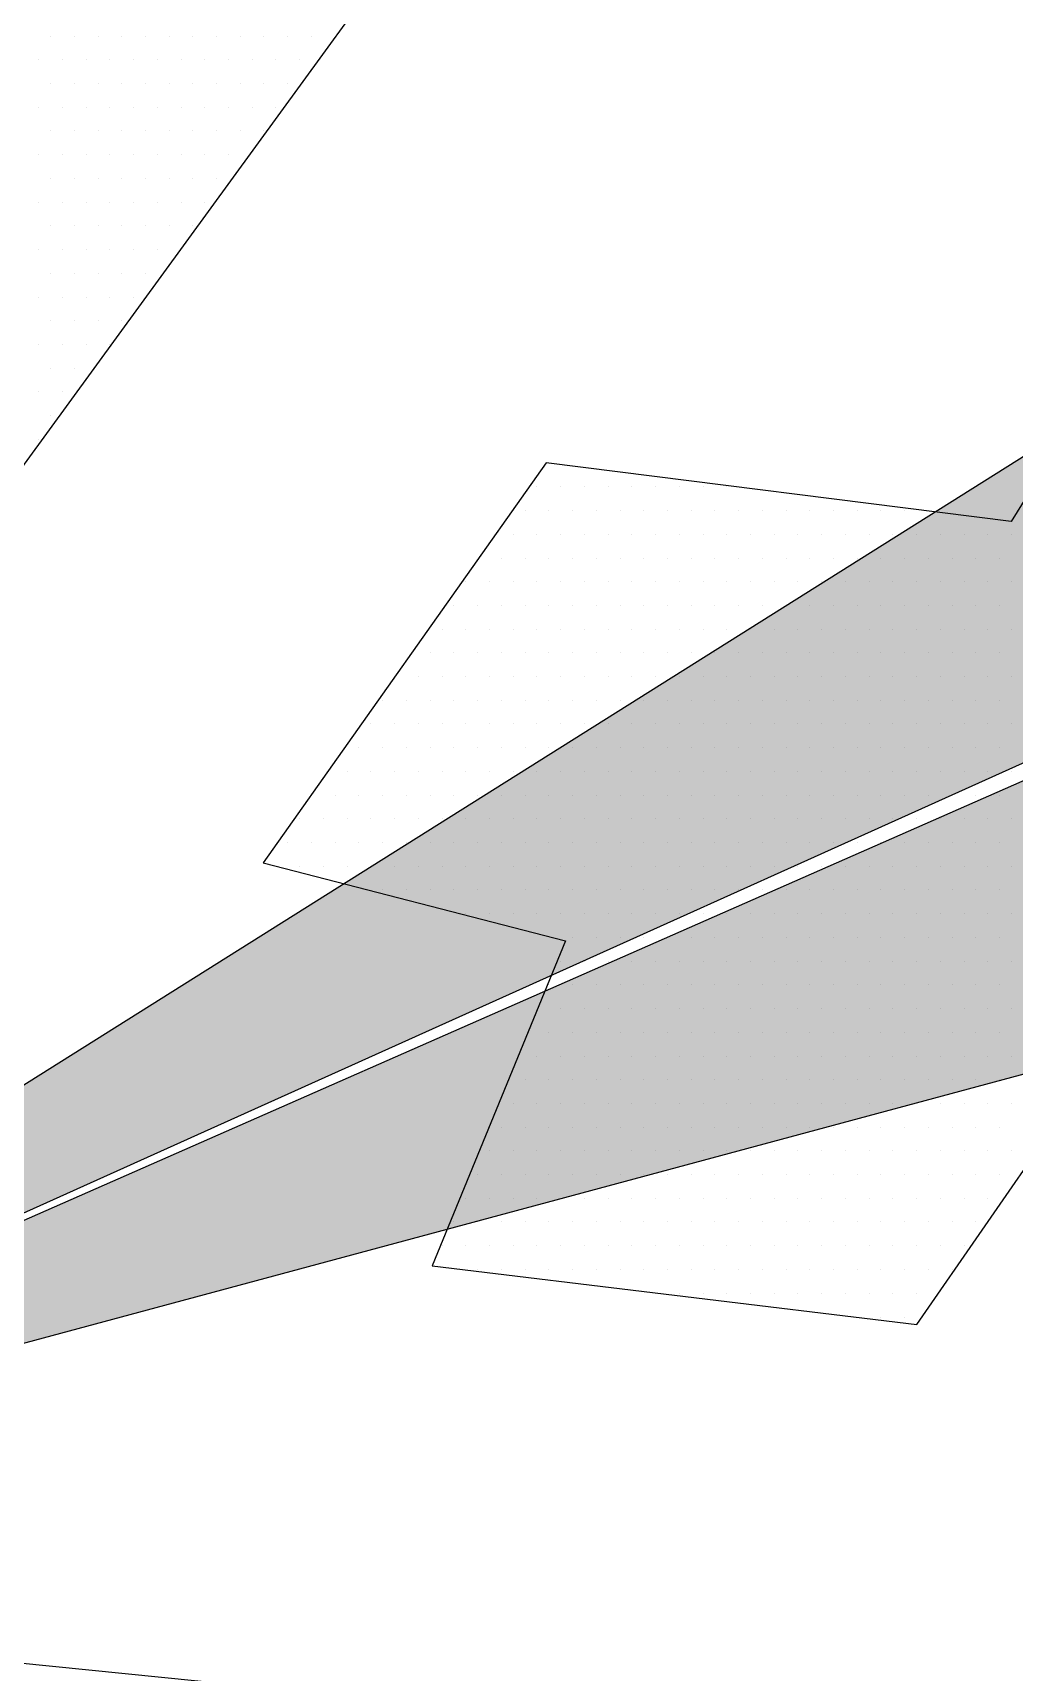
# Model space of a CAD drawing. Header units: metres. Extents: x 9606 to 9900, y 4805 to 4952.
# Drawn here: x 9863.012 to 9863.771, y 4851.531 to 4852.799 of the extents above; entities that cross this region are included whole.
import ezdxf

# ---------------------------------------------------------------- set-up
doc = ezdxf.new("R2010")
doc.units = ezdxf.units.M
doc.header["$LTSCALE"] = 2
doc.linetypes.add('CACHEX2', pattern=[0.75, 0.5, -0.25])
for name, color, linetype in [('CARTOUCHE', 7, 'Continuous'), ('LOGO', 4, 'Continuous'), ('rosace', 7, 'Continuous')]:
    doc.layers.add(name, color=color, linetype=linetype)

# ---------------------------------------------------------------- blocks, each defined once
blk = doc.blocks.new('A$C715108E3')
at = {"layer": 'LOGO', "color": 131}
for p, q in [((-18.5517, -12.1388), (-18.5517, -12.1388)), ((-18.4598, -12.1388), (-18.4598, -12.1388)), ((-18.3678, -12.1388), (-18.3678, -12.1388)), ((-18.2765, -12.1388), (-18.2765, -12.1388)), ((-18.1847, -12.1388), (-18.1847, -12.1388)), ((-18.0929, -12.1388), (-18.0929, -12.1388)), ((-18.0014, -12.1388), (-18.0014, -12.1388)), ((-17.9096, -12.1388), (-17.9096, -12.1388)), ((-17.8176, -12.1388), (-17.8176, -12.1388)), ((-17.7263, -12.1388), (-17.7263, -12.1388)), ((-17.6341, -12.1388), (-17.6341, -12.1388)), ((-17.5422, -12.1388), (-17.5422, -12.1388)), ((-17.4504, -12.1388), (-17.4504, -12.1388)), ((-18.5974, -12.23), (-18.5974, -12.23)), ((-18.5054, -12.23), (-18.5054, -12.23)), ((-18.4141, -12.23), (-18.4141, -12.23)), ((-18.3221, -12.23), (-18.3221, -12.23)), ((-18.2301, -12.23), (-18.2301, -12.23)), ((-18.139, -12.23), (-18.139, -12.23)), ((-18.0468, -12.23), (-18.0468, -12.23)), ((-17.9549, -12.23), (-17.9549, -12.23)), ((-17.8639, -12.23), (-17.8639, -12.23)), ((-17.7718, -12.23), (-17.7718, -12.23)), ((-17.68, -12.23), (-17.68, -12.23)), ((-17.588, -12.23), (-17.588, -12.23)), ((-18.5517, -12.3224), (-18.5517, -12.3224)), ((-18.4598, -12.3224), (-18.4598, -12.3224)), ((-18.3678, -12.3224), (-18.3678, -12.3224)), ((-18.2765, -12.3224), (-18.2765, -12.3224)), ((-18.1847, -12.3224), (-18.1847, -12.3224)), ((-18.0929, -12.3224), (-18.0929, -12.3224)), ((-18.0014, -12.3224), (-18.0014, -12.3224)), ((-17.9096, -12.3224), (-17.9096, -12.3224)), ((-17.8176, -12.3224), (-17.8176, -12.3224)), ((-17.7263, -12.3224), (-17.7263, -12.3224)), ((-17.6341, -12.3224), (-17.6341, -12.3224)), ((-18.5974, -12.4139), (-18.5974, -12.4139)), ((-18.5054, -12.4139), (-18.5054, -12.4139)), ((-18.4141, -12.4139), (-18.4141, -12.4139)), ((-18.3221, -12.4139), (-18.3221, -12.4139)), ((-18.2301, -12.4139), (-18.2301, -12.4139)), ((-18.139, -12.4139), (-18.139, -12.4139)), ((-18.0468, -12.4139), (-18.0468, -12.4139)), ((-17.9549, -12.4139), (-17.9549, -12.4139)), ((-17.8639, -12.4139), (-17.8639, -12.4139)), ((-17.7718, -12.4139), (-17.7718, -12.4139)), ((-17.68, -12.4139), (-17.68, -12.4139)), ((-18.5517, -12.5053), (-18.5517, -12.5053)), ((-18.4598, -12.5053), (-18.4598, -12.5053)), ((-18.3678, -12.5053), (-18.3678, -12.5053)), ((-18.2765, -12.5053), (-18.2765, -12.5053)), ((-18.1847, -12.5053), (-18.1847, -12.5053)), ((-18.0929, -12.5053), (-18.0929, -12.5053)), ((-18.0014, -12.5053), (-18.0014, -12.5053)), ((-17.9096, -12.5053), (-17.9096, -12.5053)), ((-17.8176, -12.5053), (-17.8176, -12.5053)), ((-17.7263, -12.5053), (-17.7263, -12.5053)), ((-18.5974, -12.5977), (-18.5974, -12.5977)), ((-18.5054, -12.5977), (-18.5054, -12.5977)), ((-18.4141, -12.5977), (-18.4141, -12.5977)), ((-18.3221, -12.5977), (-18.3221, -12.5977)), ((-18.2301, -12.5977), (-18.2301, -12.5977)), ((-18.139, -12.5977), (-18.139, -12.5977)), ((-18.0468, -12.5977), (-18.0468, -12.5977)), ((-17.9549, -12.5977), (-17.9549, -12.5977)), ((-17.8639, -12.5977), (-17.8639, -12.5977)), ((-18.5517, -12.6892), (-18.5517, -12.6892)), ((-18.4598, -12.6892), (-18.4598, -12.6892)), ((-18.3678, -12.6892), (-18.3678, -12.6892)), ((-18.2765, -12.6892), (-18.2765, -12.6892)), ((-18.1847, -12.6892), (-18.1847, -12.6892)), ((-18.0929, -12.6892), (-18.0929, -12.6892)), ((-18.0014, -12.6892), (-18.0014, -12.6892)), ((-17.9096, -12.6892), (-17.9096, -12.6892)), ((-18.5974, -12.7805), (-18.5974, -12.7805)), ((-18.5054, -12.7805), (-18.5054, -12.7805)), ((-18.4141, -12.7805), (-18.4141, -12.7805)), ((-18.3221, -12.7805), (-18.3221, -12.7805)), ((-18.2301, -12.7805), (-18.2301, -12.7805)), ((-18.139, -12.7805), (-18.139, -12.7805)), ((-18.0468, -12.7805), (-18.0468, -12.7805)), ((-17.9549, -12.7805), (-17.9549, -12.7805)), ((-18.5517, -12.8729), (-18.5517, -12.8729)), ((-18.4598, -12.8729), (-18.4598, -12.8729)), ((-18.3678, -12.8729), (-18.3678, -12.8729)), ((-18.2765, -12.8729), (-18.2765, -12.8729)), ((-18.1847, -12.8729), (-18.1847, -12.8729)), ((-18.0929, -12.8729), (-18.0929, -12.8729)), ((-18.0014, -12.8729), (-18.0014, -12.8729)), ((-18.5974, -12.9641), (-18.5974, -12.9641)), ((-18.5054, -12.9641), (-18.5054, -12.9641)), ((-18.4141, -12.9641), (-18.4141, -12.9641)), ((-18.3221, -12.9641), (-18.3221, -12.9641)), ((-18.2301, -12.9641), (-18.2301, -12.9641)), ((-18.139, -12.9641), (-18.139, -12.9641)), ((-18.5517, -13.0556), (-18.5517, -13.0556)), ((-18.4598, -13.0556), (-18.4598, -13.0556)), ((-18.3678, -13.0556), (-18.3678, -13.0556)), ((-18.2765, -13.0556), (-18.2765, -13.0556)), ((-18.1847, -13.0556), (-18.1847, -13.0556)), ((-18.5974, -13.148), (-18.5974, -13.148)), ((-18.5054, -13.148), (-18.5054, -13.148)), ((-18.4141, -13.148), (-18.4141, -13.148)), ((-18.3221, -13.148), (-18.3221, -13.148)), ((-18.2301, -13.148), (-18.2301, -13.148)), ((-18.5517, -13.2392), (-18.5517, -13.2392)), ((-18.4598, -13.2392), (-18.4598, -13.2392)), ((-18.3678, -13.2392), (-18.3678, -13.2392)), ((-18.2765, -13.2392), (-18.2765, -13.2392)), ((-18.5974, -13.3309), (-18.5974, -13.3309)), ((-18.5054, -13.3309), (-18.5054, -13.3309)), ((-18.4141, -13.3309), (-18.4141, -13.3309)), ((-18.3221, -13.3309), (-18.3221, -13.3309)), ((-18.5517, -13.4233), (-18.5517, -13.4233)), ((-18.4598, -13.4233), (-18.4598, -13.4233)), ((-18.5974, -13.5147), (-18.5974, -13.5147)), ((-18.5054, -13.5147), (-18.5054, -13.5147)), ((-18.5517, -13.6058), (-18.5517, -13.6058)), ((-18.5974, -13.6986), (-18.5974, -13.6986)), ((-16.7004, -13.8809), (-16.7004, -13.8809)), ((-16.6712, -13.8809), (-16.6712, -13.8809)), ((-16.5793, -13.8809), (-16.5793, -13.8809)), ((-16.4873, -13.8809), (-16.4873, -13.8809)), ((-16.3953, -13.8809), (-16.3953, -13.8809)), ((-16.304, -13.8809), (-16.304, -13.8809)), ((-16.212, -13.8809), (-16.212, -13.8809)), ((-16.1203, -13.8809), (-16.1203, -13.8809)), ((-16.0287, -13.8809), (-16.0287, -13.8809)), ((-15.9369, -13.8809), (-15.9369, -13.8809)), ((-16.7658, -13.9735), (-16.7658, -13.9735)), ((-16.7169, -13.9735), (-16.7169, -13.9735)), ((-16.6249, -13.9735), (-16.6249, -13.9735)), ((-16.5336, -13.9735), (-16.5336, -13.9735)), ((-16.4418, -13.9735), (-16.4418, -13.9735)), ((-16.3497, -13.9735), (-16.3497, -13.9735)), ((-16.2577, -13.9735), (-16.2577, -13.9735)), ((-16.1666, -13.9735), (-16.1666, -13.9735)), ((-16.0744, -13.9735), (-16.0744, -13.9735)), ((-15.9828, -13.9735), (-15.9828, -13.9735)), ((-15.8915, -13.9735), (-15.8915, -13.9735)), ((-15.7995, -13.9735), (-15.7995, -13.9735)), ((-15.7075, -13.9735), (-15.7075, -13.9735)), ((-15.616, -13.9735), (-15.616, -13.9735)), ((-15.5242, -13.9735), (-15.5242, -13.9735)), ((-15.4324, -13.9735), (-15.4324, -13.9735)), ((-15.3409, -13.9735), (-15.3409, -13.9735)), ((-15.2491, -13.9735), (-15.2491, -13.9735)), ((-16.8306, -14.0648), (-16.8306, -14.0648)), ((-16.7626, -14.0648), (-16.7626, -14.0648)), ((-16.6712, -14.0648), (-16.6712, -14.0648)), ((-16.5793, -14.0648), (-16.5793, -14.0648)), ((-16.4873, -14.0648), (-16.4873, -14.0648)), ((-16.3953, -14.0648), (-16.3953, -14.0648)), ((-16.304, -14.0648), (-16.304, -14.0648)), ((-16.212, -14.0648), (-16.212, -14.0648)), ((-16.1203, -14.0648), (-16.1203, -14.0648)), ((-16.0287, -14.0648), (-16.0287, -14.0648)), ((-15.9369, -14.0648), (-15.9369, -14.0648)), ((-15.845, -14.0648), (-15.845, -14.0648)), ((-15.754, -14.0648), (-15.754, -14.0648)), ((-15.6619, -14.0648), (-15.6619, -14.0648)), ((-15.5699, -14.0648), (-15.5699, -14.0648)), ((-15.4786, -14.0648), (-15.4786, -14.0648)), ((-15.3866, -14.0648), (-15.3866, -14.0648)), ((-15.2948, -14.0648), (-15.2948, -14.0648)), ((-15.203, -14.0648), (-15.203, -14.0648)), ((-15.1117, -14.0648), (-15.1117, -14.0648)), ((-15.0197, -14.0648), (-15.0197, -14.0648)), ((-14.9278, -14.0648), (-14.9278, -14.0648)), ((-14.8364, -14.0648), (-14.8364, -14.0648)), ((-16.8957, -14.1574), (-16.8957, -14.1574)), ((-16.8087, -14.1574), (-16.8087, -14.1574)), ((-16.7169, -14.1574), (-16.7169, -14.1574)), ((-16.6249, -14.1574), (-16.6249, -14.1574)), ((-16.5336, -14.1574), (-16.5336, -14.1574)), ((-16.4418, -14.1574), (-16.4418, -14.1574)), ((-16.3497, -14.1574), (-16.3497, -14.1574)), ((-16.2577, -14.1574), (-16.2577, -14.1574)), ((-16.1666, -14.1574), (-16.1666, -14.1574)), ((-16.0744, -14.1574), (-16.0744, -14.1574)), ((-15.9828, -14.1574), (-15.9828, -14.1574)), ((-15.8915, -14.1574), (-15.8915, -14.1574)), ((-15.7995, -14.1574), (-15.7995, -14.1574)), ((-15.7075, -14.1574), (-15.7075, -14.1574)), ((-15.616, -14.1574), (-15.616, -14.1574)), ((-15.5242, -14.1574), (-15.5242, -14.1574)), ((-15.4324, -14.1574), (-15.4324, -14.1574)), ((-15.3409, -14.1574), (-15.3409, -14.1574)), ((-15.2491, -14.1574), (-15.2491, -14.1574)), ((-15.1572, -14.1574), (-15.1572, -14.1574)), ((-15.0652, -14.1574), (-15.0652, -14.1574)), ((-14.9739, -14.1574), (-14.9739, -14.1574)), ((-14.8819, -14.1574), (-14.8819, -14.1574)), ((-16.9605, -14.2488), (-16.9605, -14.2488)), ((-16.9463, -14.2488), (-16.9463, -14.2488)), ((-16.8544, -14.2488), (-16.8544, -14.2488)), ((-16.7626, -14.2488), (-16.7626, -14.2488)), ((-16.6712, -14.2488), (-16.6712, -14.2488)), ((-16.5793, -14.2488), (-16.5793, -14.2488)), ((-16.4873, -14.2488), (-16.4873, -14.2488)), ((-16.3953, -14.2488), (-16.3953, -14.2488)), ((-16.304, -14.2488), (-16.304, -14.2488)), ((-16.212, -14.2488), (-16.212, -14.2488)), ((-16.1203, -14.2488), (-16.1203, -14.2488)), ((-16.0287, -14.2488), (-16.0287, -14.2488)), ((-15.9369, -14.2488), (-15.9369, -14.2488)), ((-15.845, -14.2488), (-15.845, -14.2488)), ((-15.754, -14.2488), (-15.754, -14.2488)), ((-15.6619, -14.2488), (-15.6619, -14.2488)), ((-15.5699, -14.2488), (-15.5699, -14.2488)), ((-15.4786, -14.2488), (-15.4786, -14.2488)), ((-15.3866, -14.2488), (-15.3866, -14.2488)), ((-15.2948, -14.2488), (-15.2948, -14.2488)), ((-15.203, -14.2488), (-15.203, -14.2488)), ((-15.1117, -14.2488), (-15.1117, -14.2488)), ((-15.0197, -14.2488), (-15.0197, -14.2488)), ((-14.9278, -14.2488), (-14.9278, -14.2488)), ((-14.8364, -14.2488), (-14.8364, -14.2488)), ((-17.0254, -14.3401), (-17.0254, -14.3401)), ((-16.992, -14.3401), (-16.992, -14.3401)), ((-16.9002, -14.3401), (-16.9002, -14.3401)), ((-16.8087, -14.3401), (-16.8087, -14.3401)), ((-16.7169, -14.3401), (-16.7169, -14.3401)), ((-16.6249, -14.3401), (-16.6249, -14.3401)), ((-16.5336, -14.3401), (-16.5336, -14.3401)), ((-16.4418, -14.3401), (-16.4418, -14.3401)), ((-16.3497, -14.3401), (-16.3497, -14.3401)), ((-16.2577, -14.3401), (-16.2577, -14.3401)), ((-16.1666, -14.3401), (-16.1666, -14.3401)), ((-16.0744, -14.3401), (-16.0744, -14.3401)), ((-15.9828, -14.3401), (-15.9828, -14.3401)), ((-15.8915, -14.3401), (-15.8915, -14.3401)), ((-15.7995, -14.3401), (-15.7995, -14.3401)), ((-15.7075, -14.3401), (-15.7075, -14.3401)), ((-15.616, -14.3401), (-15.616, -14.3401)), ((-15.5242, -14.3401), (-15.5242, -14.3401)), ((-15.4324, -14.3401), (-15.4324, -14.3401)), ((-15.3409, -14.3401), (-15.3409, -14.3401)), ((-15.2491, -14.3401), (-15.2491, -14.3401)), ((-15.1572, -14.3401), (-15.1572, -14.3401)), ((-15.0652, -14.3401), (-15.0652, -14.3401)), ((-14.9739, -14.3401), (-14.9739, -14.3401)), ((-14.8819, -14.3401), (-14.8819, -14.3401)), ((-17.0906, -14.4325), (-17.0906, -14.4325)), ((-17.0377, -14.4325), (-17.0377, -14.4325)), ((-16.9463, -14.4325), (-16.9463, -14.4325)), ((-16.8544, -14.4325), (-16.8544, -14.4325)), ((-16.7626, -14.4325), (-16.7626, -14.4325)), ((-16.6712, -14.4325), (-16.6712, -14.4325)), ((-16.5793, -14.4325), (-16.5793, -14.4325)), ((-16.4873, -14.4325), (-16.4873, -14.4325)), ((-16.3953, -14.4325), (-16.3953, -14.4325)), ((-16.304, -14.4325), (-16.304, -14.4325)), ((-16.212, -14.4325), (-16.212, -14.4325)), ((-16.1203, -14.4325), (-16.1203, -14.4325)), ((-16.0287, -14.4325), (-16.0287, -14.4325)), ((-15.9369, -14.4325), (-15.9369, -14.4325)), ((-15.845, -14.4325), (-15.845, -14.4325)), ((-15.754, -14.4325), (-15.754, -14.4325)), ((-15.6619, -14.4325), (-15.6619, -14.4325)), ((-15.5699, -14.4325), (-15.5699, -14.4325)), ((-15.4786, -14.4325), (-15.4786, -14.4325)), ((-15.3866, -14.4325), (-15.3866, -14.4325)), ((-15.2948, -14.4325), (-15.2948, -14.4325)), ((-15.203, -14.4325), (-15.203, -14.4325)), ((-15.1117, -14.4325), (-15.1117, -14.4325)), ((-15.0197, -14.4325), (-15.0197, -14.4325)), ((-14.9278, -14.4325), (-14.9278, -14.4325)), ((-14.8364, -14.4325), (-14.8364, -14.4325)), ((-17.1551, -14.5238), (-17.1551, -14.5238)), ((-17.0838, -14.5238), (-17.0838, -14.5238)), ((-16.992, -14.5238), (-16.992, -14.5238)), ((-16.9002, -14.5238), (-16.9002, -14.5238)), ((-16.8087, -14.5238), (-16.8087, -14.5238)), ((-16.7169, -14.5238), (-16.7169, -14.5238)), ((-16.6249, -14.5238), (-16.6249, -14.5238)), ((-16.5336, -14.5238), (-16.5336, -14.5238)), ((-16.4418, -14.5238), (-16.4418, -14.5238)), ((-16.3497, -14.5238), (-16.3497, -14.5238)), ((-16.2577, -14.5238), (-16.2577, -14.5238)), ((-16.1666, -14.5238), (-16.1666, -14.5238)), ((-16.0744, -14.5238), (-16.0744, -14.5238)), ((-15.9828, -14.5238), (-15.9828, -14.5238)), ((-15.8915, -14.5238), (-15.8915, -14.5238)), ((-15.7995, -14.5238), (-15.7995, -14.5238)), ((-15.7075, -14.5238), (-15.7075, -14.5238)), ((-15.616, -14.5238), (-15.616, -14.5238)), ((-15.5242, -14.5238), (-15.5242, -14.5238)), ((-15.4324, -14.5238), (-15.4324, -14.5238)), ((-15.3409, -14.5238), (-15.3409, -14.5238)), ((-15.2491, -14.5238), (-15.2491, -14.5238)), ((-15.1572, -14.5238), (-15.1572, -14.5238)), ((-15.0652, -14.5238), (-15.0652, -14.5238)), ((-14.9739, -14.5238), (-14.9739, -14.5238)), ((-14.8819, -14.5238), (-14.8819, -14.5238)), ((-17.2199, -14.6152), (-17.2199, -14.6152)), ((-17.1296, -14.6152), (-17.1296, -14.6152)), ((-17.0377, -14.6152), (-17.0377, -14.6152)), ((-16.9463, -14.6152), (-16.9463, -14.6152)), ((-16.8544, -14.6152), (-16.8544, -14.6152)), ((-16.7626, -14.6152), (-16.7626, -14.6152)), ((-16.6712, -14.6152), (-16.6712, -14.6152)), ((-16.5793, -14.6152), (-16.5793, -14.6152)), ((-16.4873, -14.6152), (-16.4873, -14.6152)), ((-16.3953, -14.6152), (-16.3953, -14.6152)), ((-16.304, -14.6152), (-16.304, -14.6152)), ((-16.212, -14.6152), (-16.212, -14.6152)), ((-16.1203, -14.6152), (-16.1203, -14.6152)), ((-16.0287, -14.6152), (-16.0287, -14.6152)), ((-15.9369, -14.6152), (-15.9369, -14.6152)), ((-15.845, -14.6152), (-15.845, -14.6152)), ((-15.754, -14.6152), (-15.754, -14.6152)), ((-15.6619, -14.6152), (-15.6619, -14.6152)), ((-15.5699, -14.6152), (-15.5699, -14.6152)), ((-15.4786, -14.6152), (-15.4786, -14.6152)), ((-15.3866, -14.6152), (-15.3866, -14.6152)), ((-15.2948, -14.6152), (-15.2948, -14.6152)), ((-15.203, -14.6152), (-15.203, -14.6152)), ((-15.1117, -14.6152), (-15.1117, -14.6152)), ((-15.0197, -14.6152), (-15.0197, -14.6152)), ((-14.9278, -14.6152), (-14.9278, -14.6152)), ((-14.8364, -14.6152), (-14.8364, -14.6152)), ((-17.2851, -14.7076), (-17.2851, -14.7076)), ((-17.2671, -14.7076), (-17.2671, -14.7076)), ((-17.1753, -14.7076), (-17.1753, -14.7076)), ((-17.0838, -14.7076), (-17.0838, -14.7076)), ((-16.992, -14.7076), (-16.992, -14.7076)), ((-16.9002, -14.7076), (-16.9002, -14.7076)), ((-16.8087, -14.7076), (-16.8087, -14.7076)), ((-16.7169, -14.7076), (-16.7169, -14.7076)), ((-16.6249, -14.7076), (-16.6249, -14.7076)), ((-16.5336, -14.7076), (-16.5336, -14.7076)), ((-16.4418, -14.7076), (-16.4418, -14.7076)), ((-16.3497, -14.7076), (-16.3497, -14.7076)), ((-16.2577, -14.7076), (-16.2577, -14.7076)), ((-16.1666, -14.7076), (-16.1666, -14.7076)), ((-16.0744, -14.7076), (-16.0744, -14.7076)), ((-15.9828, -14.7076), (-15.9828, -14.7076)), ((-15.8915, -14.7076), (-15.8915, -14.7076)), ((-15.7995, -14.7076), (-15.7995, -14.7076)), ((-15.7075, -14.7076), (-15.7075, -14.7076)), ((-15.616, -14.7076), (-15.616, -14.7076)), ((-15.5242, -14.7076), (-15.5242, -14.7076)), ((-15.4324, -14.7076), (-15.4324, -14.7076)), ((-15.3409, -14.7076), (-15.3409, -14.7076)), ((-15.2491, -14.7076), (-15.2491, -14.7076)), ((-15.1572, -14.7076), (-15.1572, -14.7076)), ((-15.0652, -14.7076), (-15.0652, -14.7076)), ((-14.9739, -14.7076), (-14.9739, -14.7076)), ((-14.8819, -14.7076), (-14.8819, -14.7076)), ((-17.35, -14.7991), (-17.35, -14.7991)), ((-17.3129, -14.7991), (-17.3129, -14.7991)), ((-17.2214, -14.7991), (-17.2214, -14.7991)), ((-17.1296, -14.7991), (-17.1296, -14.7991)), ((-17.0377, -14.7991), (-17.0377, -14.7991)), ((-16.9463, -14.7991), (-16.9463, -14.7991)), ((-16.8544, -14.7991), (-16.8544, -14.7991)), ((-16.7626, -14.7991), (-16.7626, -14.7991)), ((-16.6712, -14.7991), (-16.6712, -14.7991)), ((-16.5793, -14.7991), (-16.5793, -14.7991)), ((-16.4873, -14.7991), (-16.4873, -14.7991)), ((-16.3953, -14.7991), (-16.3953, -14.7991)), ((-16.304, -14.7991), (-16.304, -14.7991)), ((-16.212, -14.7991), (-16.212, -14.7991)), ((-16.1203, -14.7991), (-16.1203, -14.7991)), ((-16.0287, -14.7991), (-16.0287, -14.7991)), ((-15.9369, -14.7991), (-15.9369, -14.7991)), ((-15.845, -14.7991), (-15.845, -14.7991)), ((-15.754, -14.7991), (-15.754, -14.7991)), ((-15.6619, -14.7991), (-15.6619, -14.7991)), ((-15.5699, -14.7991), (-15.5699, -14.7991)), ((-15.4786, -14.7991), (-15.4786, -14.7991)), ((-15.3866, -14.7991), (-15.3866, -14.7991)), ((-15.2948, -14.7991), (-15.2948, -14.7991)), ((-15.203, -14.7991), (-15.203, -14.7991)), ((-15.1117, -14.7991), (-15.1117, -14.7991)), ((-15.0197, -14.7991), (-15.0197, -14.7991)), ((-14.9278, -14.7991), (-14.9278, -14.7991)), ((-14.8364, -14.7991), (-14.8364, -14.7991)), ((-17.415, -14.8905), (-17.415, -14.8905)), ((-17.359, -14.8905), (-17.359, -14.8905)), ((-17.2671, -14.8905), (-17.2671, -14.8905)), ((-17.1753, -14.8905), (-17.1753, -14.8905)), ((-17.0838, -14.8905), (-17.0838, -14.8905)), ((-16.992, -14.8905), (-16.992, -14.8905)), ((-16.9002, -14.8905), (-16.9002, -14.8905)), ((-16.8087, -14.8905), (-16.8087, -14.8905)), ((-16.7169, -14.8905), (-16.7169, -14.8905)), ((-16.6249, -14.8905), (-16.6249, -14.8905)), ((-16.5336, -14.8905), (-16.5336, -14.8905)), ((-16.4418, -14.8905), (-16.4418, -14.8905)), ((-16.3497, -14.8905), (-16.3497, -14.8905)), ((-16.2577, -14.8905), (-16.2577, -14.8905)), ((-16.1666, -14.8905), (-16.1666, -14.8905)), ((-16.0744, -14.8905), (-16.0744, -14.8905)), ((-15.9828, -14.8905), (-15.9828, -14.8905)), ((-15.8915, -14.8905), (-15.8915, -14.8905)), ((-15.7995, -14.8905), (-15.7995, -14.8905)), ((-15.7075, -14.8905), (-15.7075, -14.8905)), ((-15.616, -14.8905), (-15.616, -14.8905)), ((-15.5242, -14.8905), (-15.5242, -14.8905)), ((-15.4324, -14.8905), (-15.4324, -14.8905)), ((-15.3409, -14.8905), (-15.3409, -14.8905)), ((-15.2491, -14.8905), (-15.2491, -14.8905)), ((-15.1572, -14.8905), (-15.1572, -14.8905)), ((-15.0652, -14.8905), (-15.0652, -14.8905)), ((-14.9739, -14.8905), (-14.9739, -14.8905)), ((-14.8819, -14.8905), (-14.8819, -14.8905)), ((-17.4797, -14.9827), (-17.4797, -14.9827)), ((-17.4049, -14.9827), (-17.4049, -14.9827)), ((-17.3129, -14.9827), (-17.3129, -14.9827)), ((-17.2214, -14.9827), (-17.2214, -14.9827)), ((-17.1296, -14.9827), (-17.1296, -14.9827)), ((-17.0377, -14.9827), (-17.0377, -14.9827)), ((-16.9463, -14.9827), (-16.9463, -14.9827)), ((-16.8544, -14.9827), (-16.8544, -14.9827)), ((-16.7626, -14.9827), (-16.7626, -14.9827)), ((-16.6712, -14.9827), (-16.6712, -14.9827)), ((-16.5793, -14.9827), (-16.5793, -14.9827)), ((-16.4873, -14.9827), (-16.4873, -14.9827)), ((-16.3953, -14.9827), (-16.3953, -14.9827)), ((-16.304, -14.9827), (-16.304, -14.9827)), ((-16.212, -14.9827), (-16.212, -14.9827)), ((-16.1203, -14.9827), (-16.1203, -14.9827)), ((-16.0287, -14.9827), (-16.0287, -14.9827)), ((-15.9369, -14.9827), (-15.9369, -14.9827)), ((-15.845, -14.9827), (-15.845, -14.9827)), ((-15.754, -14.9827), (-15.754, -14.9827)), ((-15.6619, -14.9827), (-15.6619, -14.9827)), ((-15.5699, -14.9827), (-15.5699, -14.9827)), ((-15.4786, -14.9827), (-15.4786, -14.9827)), ((-15.3866, -14.9827), (-15.3866, -14.9827)), ((-15.2948, -14.9827), (-15.2948, -14.9827)), ((-15.203, -14.9827), (-15.203, -14.9827)), ((-15.1117, -14.9827), (-15.1117, -14.9827)), ((-15.0197, -14.9827), (-15.0197, -14.9827)), ((-14.9278, -14.9827), (-14.9278, -14.9827)), ((-14.8364, -14.9827), (-14.8364, -14.9827)), ((-17.5445, -15.0742), (-17.5445, -15.0742)), ((-17.5424, -15.0742), (-17.5424, -15.0742)), ((-17.4504, -15.0742), (-17.4504, -15.0742)), ((-17.359, -15.0742), (-17.359, -15.0742)), ((-17.2671, -15.0742), (-17.2671, -15.0742)), ((-17.1753, -15.0742), (-17.1753, -15.0742)), ((-17.0838, -15.0742), (-17.0838, -15.0742)), ((-16.992, -15.0742), (-16.992, -15.0742)), ((-16.9002, -15.0742), (-16.9002, -15.0742)), ((-16.8087, -15.0742), (-16.8087, -15.0742)), ((-16.7169, -15.0742), (-16.7169, -15.0742)), ((-16.6249, -15.0742), (-16.6249, -15.0742)), ((-16.5336, -15.0742), (-16.5336, -15.0742)), ((-16.4418, -15.0742), (-16.4418, -15.0742)), ((-16.3497, -15.0742), (-16.3497, -15.0742)), ((-16.2577, -15.0742), (-16.2577, -15.0742)), ((-16.1666, -15.0742), (-16.1666, -15.0742)), ((-16.0744, -15.0742), (-16.0744, -15.0742)), ((-15.9828, -15.0742), (-15.9828, -15.0742)), ((-15.8915, -15.0742), (-15.8915, -15.0742)), ((-15.7995, -15.0742), (-15.7995, -15.0742)), ((-15.7075, -15.0742), (-15.7075, -15.0742)), ((-15.616, -15.0742), (-15.616, -15.0742)), ((-15.5242, -15.0742), (-15.5242, -15.0742)), ((-15.4324, -15.0742), (-15.4324, -15.0742)), ((-15.3409, -15.0742), (-15.3409, -15.0742)), ((-15.2491, -15.0742), (-15.2491, -15.0742)), ((-15.1572, -15.0742), (-15.1572, -15.0742)), ((-15.0652, -15.0742), (-15.0652, -15.0742)), ((-14.9739, -15.0742), (-14.9739, -15.0742)), ((-14.8819, -15.0742), (-14.8819, -15.0742)), ((-17.6097, -15.1655), (-17.6097, -15.1655)), ((-17.588, -15.1655), (-17.588, -15.1655)), ((-17.4965, -15.1655), (-17.4965, -15.1655)), ((-17.4049, -15.1655), (-17.4049, -15.1655)), ((-17.3129, -15.1655), (-17.3129, -15.1655)), ((-17.2214, -15.1655), (-17.2214, -15.1655)), ((-17.1296, -15.1655), (-17.1296, -15.1655)), ((-17.0377, -15.1655), (-17.0377, -15.1655)), ((-16.9463, -15.1655), (-16.9463, -15.1655)), ((-16.8544, -15.1655), (-16.8544, -15.1655)), ((-16.7626, -15.1655), (-16.7626, -15.1655)), ((-16.6712, -15.1655), (-16.6712, -15.1655)), ((-16.5793, -15.1655), (-16.5793, -15.1655)), ((-16.4873, -15.1655), (-16.4873, -15.1655)), ((-16.3953, -15.1655), (-16.3953, -15.1655)), ((-16.304, -15.1655), (-16.304, -15.1655)), ((-16.212, -15.1655), (-16.212, -15.1655)), ((-16.1203, -15.1655), (-16.1203, -15.1655)), ((-16.0287, -15.1655), (-16.0287, -15.1655)), ((-15.9369, -15.1655), (-15.9369, -15.1655)), ((-15.845, -15.1655), (-15.845, -15.1655)), ((-15.754, -15.1655), (-15.754, -15.1655)), ((-15.6619, -15.1655), (-15.6619, -15.1655)), ((-15.5699, -15.1655), (-15.5699, -15.1655)), ((-15.4786, -15.1655), (-15.4786, -15.1655)), ((-15.3866, -15.1655), (-15.3866, -15.1655)), ((-15.2948, -15.1655), (-15.2948, -15.1655)), ((-15.203, -15.1655), (-15.203, -15.1655)), ((-15.1117, -15.1655), (-15.1117, -15.1655)), ((-15.0197, -15.1655), (-15.0197, -15.1655)), ((-14.9278, -15.1655), (-14.9278, -15.1655)), ((-14.8364, -15.1655), (-14.8364, -15.1655)), ((-17.6746, -15.2579), (-17.6746, -15.2579)), ((-17.6341, -15.2579), (-17.6341, -15.2579)), ((-17.5424, -15.2579), (-17.5424, -15.2579)), ((-17.4504, -15.2579), (-17.4504, -15.2579)), ((-17.359, -15.2579), (-17.359, -15.2579)), ((-17.2671, -15.2579), (-17.2671, -15.2579)), ((-17.1753, -15.2579), (-17.1753, -15.2579)), ((-17.0838, -15.2579), (-17.0838, -15.2579)), ((-16.992, -15.2579), (-16.992, -15.2579)), ((-16.9002, -15.2579), (-16.9002, -15.2579)), ((-16.8087, -15.2579), (-16.8087, -15.2579)), ((-16.7169, -15.2579), (-16.7169, -15.2579)), ((-16.6249, -15.2579), (-16.6249, -15.2579)), ((-16.5336, -15.2579), (-16.5336, -15.2579)), ((-16.4418, -15.2579), (-16.4418, -15.2579)), ((-16.3497, -15.2579), (-16.3497, -15.2579)), ((-16.2577, -15.2579), (-16.2577, -15.2579)), ((-16.1666, -15.2579), (-16.1666, -15.2579)), ((-16.0744, -15.2579), (-16.0744, -15.2579)), ((-15.9828, -15.2579), (-15.9828, -15.2579)), ((-15.8915, -15.2579), (-15.8915, -15.2579)), ((-15.7995, -15.2579), (-15.7995, -15.2579)), ((-15.7075, -15.2579), (-15.7075, -15.2579)), ((-15.616, -15.2579), (-15.616, -15.2579)), ((-15.5242, -15.2579), (-15.5242, -15.2579)), ((-15.4324, -15.2579), (-15.4324, -15.2579)), ((-15.3409, -15.2579), (-15.3409, -15.2579)), ((-15.2491, -15.2579), (-15.2491, -15.2579)), ((-15.1572, -15.2579), (-15.1572, -15.2579)), ((-15.0652, -15.2579), (-15.0652, -15.2579)), ((-14.9739, -15.2579), (-14.9739, -15.2579)), ((-14.8819, -15.2579), (-14.8819, -15.2579)), ((-17.6783, -15.3493), (-17.6783, -15.3493)), ((-17.588, -15.3493), (-17.588, -15.3493)), ((-17.4965, -15.3493), (-17.4965, -15.3493)), ((-17.4049, -15.3493), (-17.4049, -15.3493)), ((-17.3129, -15.3493), (-17.3129, -15.3493)), ((-17.2214, -15.3493), (-17.2214, -15.3493)), ((-17.1296, -15.3493), (-17.1296, -15.3493)), ((-17.0377, -15.3493), (-17.0377, -15.3493)), ((-16.9463, -15.3493), (-16.9463, -15.3493)), ((-16.8544, -15.3493), (-16.8544, -15.3493)), ((-16.7626, -15.3493), (-16.7626, -15.3493)), ((-16.6712, -15.3493), (-16.6712, -15.3493)), ((-16.5793, -15.3493), (-16.5793, -15.3493)), ((-16.4873, -15.3493), (-16.4873, -15.3493)), ((-16.3953, -15.3493), (-16.3953, -15.3493)), ((-16.304, -15.3493), (-16.304, -15.3493)), ((-16.212, -15.3493), (-16.212, -15.3493)), ((-16.1203, -15.3493), (-16.1203, -15.3493)), ((-16.0287, -15.3493), (-16.0287, -15.3493)), ((-15.9369, -15.3493), (-15.9369, -15.3493)), ((-15.845, -15.3493), (-15.845, -15.3493)), ((-15.754, -15.3493), (-15.754, -15.3493)), ((-15.6619, -15.3493), (-15.6619, -15.3493)), ((-15.5699, -15.3493), (-15.5699, -15.3493)), ((-15.4786, -15.3493), (-15.4786, -15.3493)), ((-15.3866, -15.3493), (-15.3866, -15.3493)), ((-15.2948, -15.3493), (-15.2948, -15.3493)), ((-15.203, -15.3493), (-15.203, -15.3493)), ((-15.1117, -15.3493), (-15.1117, -15.3493)), ((-15.0197, -15.3493), (-15.0197, -15.3493)), ((-14.9278, -15.3493), (-14.9278, -15.3493)), ((-14.8364, -15.3493), (-14.8364, -15.3493)), ((-17.3226, -15.4406), (-17.3226, -15.4406)), ((-17.2671, -15.4406), (-17.2671, -15.4406)), ((-17.1753, -15.4406), (-17.1753, -15.4406)), ((-17.0838, -15.4406), (-17.0838, -15.4406)), ((-16.992, -15.4406), (-16.992, -15.4406)), ((-16.9002, -15.4406), (-16.9002, -15.4406)), ((-16.8087, -15.4406), (-16.8087, -15.4406)), ((-16.7169, -15.4406), (-16.7169, -15.4406)), ((-16.6249, -15.4406), (-16.6249, -15.4406)), ((-16.5336, -15.4406), (-16.5336, -15.4406)), ((-16.4418, -15.4406), (-16.4418, -15.4406)), ((-16.3497, -15.4406), (-16.3497, -15.4406)), ((-16.2577, -15.4406), (-16.2577, -15.4406)), ((-16.1666, -15.4406), (-16.1666, -15.4406)), ((-16.0744, -15.4406), (-16.0744, -15.4406)), ((-15.9828, -15.4406), (-15.9828, -15.4406)), ((-15.8915, -15.4406), (-15.8915, -15.4406)), ((-15.7995, -15.4406), (-15.7995, -15.4406)), ((-15.7075, -15.4406), (-15.7075, -15.4406)), ((-15.616, -15.4406), (-15.616, -15.4406)), ((-15.5242, -15.4406), (-15.5242, -15.4406)), ((-15.4324, -15.4406), (-15.4324, -15.4406)), ((-15.3409, -15.4406), (-15.3409, -15.4406)), ((-15.2491, -15.4406), (-15.2491, -15.4406)), ((-15.1572, -15.4406), (-15.1572, -15.4406)), ((-15.0652, -15.4406), (-15.0652, -15.4406)), ((-14.9739, -15.4406), (-14.9739, -15.4406)), ((-14.8819, -15.4406), (-14.8819, -15.4406)), ((-16.9669, -15.5332), (-16.9669, -15.5332)), ((-16.9463, -15.5332), (-16.9463, -15.5332)), ((-16.8544, -15.5332), (-16.8544, -15.5332)), ((-16.7626, -15.5332), (-16.7626, -15.5332)), ((-16.6712, -15.5332), (-16.6712, -15.5332)), ((-16.5793, -15.5332), (-16.5793, -15.5332)), ((-16.4873, -15.5332), (-16.4873, -15.5332)), ((-16.3953, -15.5332), (-16.3953, -15.5332)), ((-16.304, -15.5332), (-16.304, -15.5332)), ((-16.212, -15.5332), (-16.212, -15.5332)), ((-16.1203, -15.5332), (-16.1203, -15.5332)), ((-16.0287, -15.5332), (-16.0287, -15.5332)), ((-15.9369, -15.5332), (-15.9369, -15.5332)), ((-15.845, -15.5332), (-15.845, -15.5332)), ((-15.754, -15.5332), (-15.754, -15.5332)), ((-15.6619, -15.5332), (-15.6619, -15.5332)), ((-15.5699, -15.5332), (-15.5699, -15.5332)), ((-15.4786, -15.5332), (-15.4786, -15.5332)), ((-15.3866, -15.5332), (-15.3866, -15.5332)), ((-15.2948, -15.5332), (-15.2948, -15.5332)), ((-15.203, -15.5332), (-15.203, -15.5332)), ((-15.1117, -15.5332), (-15.1117, -15.5332)), ((-15.0197, -15.5332), (-15.0197, -15.5332)), ((-14.9278, -15.5332), (-14.9278, -15.5332)), ((-14.8364, -15.5332), (-14.8364, -15.5332)), ((-16.6116, -15.6246), (-16.6116, -15.6246)), ((-16.5336, -15.6246), (-16.5336, -15.6246)), ((-16.4418, -15.6246), (-16.4418, -15.6246)), ((-16.3497, -15.6246), (-16.3497, -15.6246)), ((-16.2577, -15.6246), (-16.2577, -15.6246)), ((-16.1666, -15.6246), (-16.1666, -15.6246)), ((-16.0744, -15.6246), (-16.0744, -15.6246)), ((-15.9828, -15.6246), (-15.9828, -15.6246)), ((-15.8915, -15.6246), (-15.8915, -15.6246)), ((-15.7995, -15.6246), (-15.7995, -15.6246)), ((-15.7075, -15.6246), (-15.7075, -15.6246)), ((-15.616, -15.6246), (-15.616, -15.6246)), ((-15.5242, -15.6246), (-15.5242, -15.6246)), ((-15.4324, -15.6246), (-15.4324, -15.6246)), ((-15.3409, -15.6246), (-15.3409, -15.6246)), ((-15.2491, -15.6246), (-15.2491, -15.6246)), ((-15.1572, -15.6246), (-15.1572, -15.6246)), ((-15.0652, -15.6246), (-15.0652, -15.6246)), ((-14.9739, -15.6246), (-14.9739, -15.6246)), ((-14.8819, -15.6246), (-14.8819, -15.6246)), ((-16.5928, -15.7159), (-16.5928, -15.7159)), ((-16.5793, -15.7159), (-16.5793, -15.7159)), ((-16.4873, -15.7159), (-16.4873, -15.7159)), ((-16.3953, -15.7159), (-16.3953, -15.7159)), ((-16.304, -15.7159), (-16.304, -15.7159)), ((-16.212, -15.7159), (-16.212, -15.7159)), ((-16.1203, -15.7159), (-16.1203, -15.7159)), ((-16.0287, -15.7159), (-16.0287, -15.7159)), ((-15.9369, -15.7159), (-15.9369, -15.7159)), ((-15.845, -15.7159), (-15.845, -15.7159)), ((-15.754, -15.7159), (-15.754, -15.7159)), ((-15.6619, -15.7159), (-15.6619, -15.7159)), ((-15.5699, -15.7159), (-15.5699, -15.7159)), ((-15.4786, -15.7159), (-15.4786, -15.7159)), ((-15.3866, -15.7159), (-15.3866, -15.7159)), ((-15.2948, -15.7159), (-15.2948, -15.7159)), ((-15.203, -15.7159), (-15.203, -15.7159)), ((-15.1117, -15.7159), (-15.1117, -15.7159)), ((-15.0197, -15.7159), (-15.0197, -15.7159)), ((-14.9278, -15.7159), (-14.9278, -15.7159)), ((-14.8364, -15.7159), (-14.8364, -15.7159)), ((-16.6305, -15.8081), (-16.6305, -15.8081)), ((-16.6249, -15.8081), (-16.6249, -15.8081)), ((-16.5336, -15.8081), (-16.5336, -15.8081)), ((-16.4418, -15.8081), (-16.4418, -15.8081)), ((-16.3497, -15.8081), (-16.3497, -15.8081)), ((-16.2577, -15.8081), (-16.2577, -15.8081)), ((-16.1666, -15.8081), (-16.1666, -15.8081)), ((-16.0744, -15.8081), (-16.0744, -15.8081)), ((-15.9828, -15.8081), (-15.9828, -15.8081)), ((-15.8915, -15.8081), (-15.8915, -15.8081)), ((-15.7995, -15.8081), (-15.7995, -15.8081)), ((-15.7075, -15.8081), (-15.7075, -15.8081)), ((-15.616, -15.8081), (-15.616, -15.8081)), ((-15.5242, -15.8081), (-15.5242, -15.8081)), ((-15.4324, -15.8081), (-15.4324, -15.8081)), ((-15.3409, -15.8081), (-15.3409, -15.8081)), ((-15.2491, -15.8081), (-15.2491, -15.8081)), ((-15.1572, -15.8081), (-15.1572, -15.8081)), ((-15.0652, -15.8081), (-15.0652, -15.8081)), ((-14.9739, -15.8081), (-14.9739, -15.8081)), ((-14.8819, -15.8081), (-14.8819, -15.8081)), ((-16.6678, -15.8996), (-16.6678, -15.8996)), ((-16.5793, -15.8996), (-16.5793, -15.8996)), ((-16.4873, -15.8996), (-16.4873, -15.8996)), ((-16.3953, -15.8996), (-16.3953, -15.8996)), ((-16.304, -15.8996), (-16.304, -15.8996)), ((-16.212, -15.8996), (-16.212, -15.8996)), ((-16.1203, -15.8996), (-16.1203, -15.8996)), ((-16.0287, -15.8996), (-16.0287, -15.8996)), ((-15.9369, -15.8996), (-15.9369, -15.8996)), ((-15.845, -15.8996), (-15.845, -15.8996)), ((-15.754, -15.8996), (-15.754, -15.8996)), ((-15.6619, -15.8996), (-15.6619, -15.8996)), ((-15.5699, -15.8996), (-15.5699, -15.8996)), ((-15.4786, -15.8996), (-15.4786, -15.8996)), ((-15.3866, -15.8996), (-15.3866, -15.8996)), ((-15.2948, -15.8996), (-15.2948, -15.8996)), ((-15.203, -15.8996), (-15.203, -15.8996)), ((-15.1117, -15.8996), (-15.1117, -15.8996)), ((-15.0197, -15.8996), (-15.0197, -15.8996)), ((-14.9278, -15.8996), (-14.9278, -15.8996)), ((-14.8364, -15.8996), (-14.8364, -15.8996)), ((-16.7056, -15.991), (-16.7056, -15.991)), ((-16.6249, -15.991), (-16.6249, -15.991)), ((-16.5336, -15.991), (-16.5336, -15.991)), ((-16.4418, -15.991), (-16.4418, -15.991)), ((-16.3497, -15.991), (-16.3497, -15.991)), ((-16.2577, -15.991), (-16.2577, -15.991)), ((-16.1666, -15.991), (-16.1666, -15.991)), ((-16.0744, -15.991), (-16.0744, -15.991)), ((-15.9828, -15.991), (-15.9828, -15.991)), ((-15.8915, -15.991), (-15.8915, -15.991)), ((-15.7995, -15.991), (-15.7995, -15.991)), ((-15.7075, -15.991), (-15.7075, -15.991)), ((-15.616, -15.991), (-15.616, -15.991)), ((-15.5242, -15.991), (-15.5242, -15.991)), ((-15.4324, -15.991), (-15.4324, -15.991)), ((-15.3409, -15.991), (-15.3409, -15.991)), ((-15.2491, -15.991), (-15.2491, -15.991)), ((-15.1572, -15.991), (-15.1572, -15.991)), ((-15.0652, -15.991), (-15.0652, -15.991)), ((-14.9739, -15.991), (-14.9739, -15.991)), ((-14.8819, -15.991), (-14.8819, -15.991)), ((-16.7429, -16.0834), (-16.7429, -16.0834)), ((-16.6712, -16.0834), (-16.6712, -16.0834)), ((-16.5793, -16.0834), (-16.5793, -16.0834)), ((-16.4873, -16.0834), (-16.4873, -16.0834)), ((-16.3953, -16.0834), (-16.3953, -16.0834)), ((-16.304, -16.0834), (-16.304, -16.0834)), ((-16.212, -16.0834), (-16.212, -16.0834)), ((-16.1203, -16.0834), (-16.1203, -16.0834)), ((-16.0287, -16.0834), (-16.0287, -16.0834)), ((-15.9369, -16.0834), (-15.9369, -16.0834)), ((-15.845, -16.0834), (-15.845, -16.0834)), ((-15.754, -16.0834), (-15.754, -16.0834)), ((-15.6619, -16.0834), (-15.6619, -16.0834)), ((-15.5699, -16.0834), (-15.5699, -16.0834)), ((-15.4786, -16.0834), (-15.4786, -16.0834)), ((-15.3866, -16.0834), (-15.3866, -16.0834)), ((-15.2948, -16.0834), (-15.2948, -16.0834)), ((-15.203, -16.0834), (-15.203, -16.0834)), ((-15.1117, -16.0834), (-15.1117, -16.0834)), ((-15.0197, -16.0834), (-15.0197, -16.0834)), ((-14.9278, -16.0834), (-14.9278, -16.0834)), ((-14.8364, -16.0834), (-14.8364, -16.0834)), ((-16.781, -16.1747), (-16.781, -16.1747)), ((-16.7169, -16.1747), (-16.7169, -16.1747)), ((-16.6249, -16.1747), (-16.6249, -16.1747)), ((-16.5336, -16.1747), (-16.5336, -16.1747)), ((-16.4418, -16.1747), (-16.4418, -16.1747)), ((-16.3497, -16.1747), (-16.3497, -16.1747)), ((-16.2577, -16.1747), (-16.2577, -16.1747)), ((-16.1666, -16.1747), (-16.1666, -16.1747)), ((-16.0744, -16.1747), (-16.0744, -16.1747)), ((-15.9828, -16.1747), (-15.9828, -16.1747)), ((-15.8915, -16.1747), (-15.8915, -16.1747)), ((-15.7995, -16.1747), (-15.7995, -16.1747)), ((-15.7075, -16.1747), (-15.7075, -16.1747)), ((-15.616, -16.1747), (-15.616, -16.1747)), ((-15.5242, -16.1747), (-15.5242, -16.1747)), ((-15.4324, -16.1747), (-15.4324, -16.1747)), ((-15.3409, -16.1747), (-15.3409, -16.1747)), ((-15.2491, -16.1747), (-15.2491, -16.1747)), ((-15.1572, -16.1747), (-15.1572, -16.1747)), ((-15.0652, -16.1747), (-15.0652, -16.1747)), ((-14.9739, -16.1747), (-14.9739, -16.1747)), ((-14.8819, -16.1747), (-14.8819, -16.1747)), ((-16.8185, -16.2673), (-16.8185, -16.2673)), ((-16.7626, -16.2673), (-16.7626, -16.2673)), ((-16.6712, -16.2673), (-16.6712, -16.2673)), ((-16.5793, -16.2673), (-16.5793, -16.2673)), ((-16.4873, -16.2673), (-16.4873, -16.2673)), ((-16.3953, -16.2673), (-16.3953, -16.2673)), ((-16.304, -16.2673), (-16.304, -16.2673)), ((-16.212, -16.2673), (-16.212, -16.2673)), ((-16.1203, -16.2673), (-16.1203, -16.2673)), ((-16.0287, -16.2673), (-16.0287, -16.2673)), ((-15.9369, -16.2673), (-15.9369, -16.2673)), ((-15.845, -16.2673), (-15.845, -16.2673)), ((-15.754, -16.2673), (-15.754, -16.2673)), ((-15.6619, -16.2673), (-15.6619, -16.2673)), ((-15.5699, -16.2673), (-15.5699, -16.2673)), ((-15.4786, -16.2673), (-15.4786, -16.2673)), ((-15.3866, -16.2673), (-15.3866, -16.2673)), ((-15.2948, -16.2673), (-15.2948, -16.2673)), ((-15.203, -16.2673), (-15.203, -16.2673)), ((-15.1117, -16.2673), (-15.1117, -16.2673)), ((-15.0197, -16.2673), (-15.0197, -16.2673)), ((-14.9278, -16.2673), (-14.9278, -16.2673)), ((-14.8364, -16.2673), (-14.8364, -16.2673)), ((-16.8559, -16.3587), (-16.8559, -16.3587)), ((-16.8087, -16.3587), (-16.8087, -16.3587)), ((-16.7169, -16.3587), (-16.7169, -16.3587)), ((-16.6249, -16.3587), (-16.6249, -16.3587)), ((-16.5336, -16.3587), (-16.5336, -16.3587)), ((-16.4418, -16.3587), (-16.4418, -16.3587)), ((-16.3497, -16.3587), (-16.3497, -16.3587)), ((-16.2577, -16.3587), (-16.2577, -16.3587)), ((-16.1666, -16.3587), (-16.1666, -16.3587)), ((-16.0744, -16.3587), (-16.0744, -16.3587)), ((-15.9828, -16.3587), (-15.9828, -16.3587)), ((-15.8915, -16.3587), (-15.8915, -16.3587)), ((-15.7995, -16.3587), (-15.7995, -16.3587)), ((-15.7075, -16.3587), (-15.7075, -16.3587)), ((-15.616, -16.3587), (-15.616, -16.3587)), ((-15.5242, -16.3587), (-15.5242, -16.3587)), ((-15.4324, -16.3587), (-15.4324, -16.3587)), ((-15.3409, -16.3587), (-15.3409, -16.3587)), ((-15.2491, -16.3587), (-15.2491, -16.3587)), ((-15.1572, -16.3587), (-15.1572, -16.3587)), ((-15.0652, -16.3587), (-15.0652, -16.3587)), ((-14.9739, -16.3587), (-14.9739, -16.3587)), ((-14.8819, -16.3587), (-14.8819, -16.3587)), ((-16.8936, -16.45), (-16.8936, -16.45)), ((-16.8544, -16.45), (-16.8544, -16.45)), ((-16.7626, -16.45), (-16.7626, -16.45)), ((-16.6712, -16.45), (-16.6712, -16.45)), ((-16.5793, -16.45), (-16.5793, -16.45)), ((-16.4873, -16.45), (-16.4873, -16.45)), ((-16.3953, -16.45), (-16.3953, -16.45)), ((-16.304, -16.45), (-16.304, -16.45)), ((-16.212, -16.45), (-16.212, -16.45)), ((-16.1203, -16.45), (-16.1203, -16.45)), ((-16.0287, -16.45), (-16.0287, -16.45)), ((-15.9369, -16.45), (-15.9369, -16.45)), ((-15.845, -16.45), (-15.845, -16.45)), ((-15.754, -16.45), (-15.754, -16.45)), ((-15.6619, -16.45), (-15.6619, -16.45)), ((-15.5699, -16.45), (-15.5699, -16.45)), ((-15.4786, -16.45), (-15.4786, -16.45)), ((-15.3866, -16.45), (-15.3866, -16.45)), ((-15.2948, -16.45), (-15.2948, -16.45)), ((-15.203, -16.45), (-15.203, -16.45)), ((-15.1117, -16.45), (-15.1117, -16.45)), ((-15.0197, -16.45), (-15.0197, -16.45)), ((-14.9278, -16.45), (-14.9278, -16.45)), ((-14.8364, -16.45), (-14.8364, -16.45)), ((-16.9313, -16.5424), (-16.9313, -16.5424)), ((-16.9002, -16.5424), (-16.9002, -16.5424)), ((-16.8087, -16.5424), (-16.8087, -16.5424)), ((-16.7169, -16.5424), (-16.7169, -16.5424)), ((-16.6249, -16.5424), (-16.6249, -16.5424)), ((-16.5336, -16.5424), (-16.5336, -16.5424)), ((-16.4418, -16.5424), (-16.4418, -16.5424)), ((-16.3497, -16.5424), (-16.3497, -16.5424)), ((-16.2577, -16.5424), (-16.2577, -16.5424)), ((-16.1666, -16.5424), (-16.1666, -16.5424)), ((-16.0744, -16.5424), (-16.0744, -16.5424)), ((-15.9828, -16.5424), (-15.9828, -16.5424)), ((-15.8915, -16.5424), (-15.8915, -16.5424)), ((-15.7995, -16.5424), (-15.7995, -16.5424)), ((-15.7075, -16.5424), (-15.7075, -16.5424)), ((-15.616, -16.5424), (-15.616, -16.5424)), ((-15.5242, -16.5424), (-15.5242, -16.5424)), ((-15.4324, -16.5424), (-15.4324, -16.5424)), ((-15.3409, -16.5424), (-15.3409, -16.5424)), ((-15.2491, -16.5424), (-15.2491, -16.5424)), ((-15.1572, -16.5424), (-15.1572, -16.5424)), ((-15.0652, -16.5424), (-15.0652, -16.5424)), ((-14.9739, -16.5424), (-14.9739, -16.5424)), ((-14.8819, -16.5424), (-14.8819, -16.5424)), ((-16.9691, -16.6339), (-16.9691, -16.6339)), ((-16.9463, -16.6339), (-16.9463, -16.6339)), ((-16.8544, -16.6339), (-16.8544, -16.6339)), ((-16.7626, -16.6339), (-16.7626, -16.6339)), ((-16.6712, -16.6339), (-16.6712, -16.6339)), ((-16.5793, -16.6339), (-16.5793, -16.6339)), ((-16.4873, -16.6339), (-16.4873, -16.6339)), ((-16.3953, -16.6339), (-16.3953, -16.6339)), ((-16.304, -16.6339), (-16.304, -16.6339)), ((-16.212, -16.6339), (-16.212, -16.6339)), ((-16.1203, -16.6339), (-16.1203, -16.6339)), ((-16.0287, -16.6339), (-16.0287, -16.6339)), ((-15.9369, -16.6339), (-15.9369, -16.6339)), ((-15.845, -16.6339), (-15.845, -16.6339)), ((-15.754, -16.6339), (-15.754, -16.6339)), ((-15.6619, -16.6339), (-15.6619, -16.6339)), ((-15.5699, -16.6339), (-15.5699, -16.6339)), ((-15.4786, -16.6339), (-15.4786, -16.6339)), ((-15.3866, -16.6339), (-15.3866, -16.6339)), ((-15.2948, -16.6339), (-15.2948, -16.6339)), ((-15.203, -16.6339), (-15.203, -16.6339)), ((-15.1117, -16.6339), (-15.1117, -16.6339)), ((-15.0197, -16.6339), (-15.0197, -16.6339)), ((-14.9278, -16.6339), (-14.9278, -16.6339)), ((-17.0068, -16.7251), (-17.0068, -16.7251)), ((-16.992, -16.7251), (-16.992, -16.7251)), ((-16.9002, -16.7251), (-16.9002, -16.7251)), ((-16.8087, -16.7251), (-16.8087, -16.7251)), ((-16.7169, -16.7251), (-16.7169, -16.7251)), ((-16.6249, -16.7251), (-16.6249, -16.7251)), ((-16.5336, -16.7251), (-16.5336, -16.7251)), ((-16.4418, -16.7251), (-16.4418, -16.7251)), ((-16.3497, -16.7251), (-16.3497, -16.7251)), ((-16.2577, -16.7251), (-16.2577, -16.7251)), ((-16.1666, -16.7251), (-16.1666, -16.7251)), ((-16.0744, -16.7251), (-16.0744, -16.7251)), ((-15.9828, -16.7251), (-15.9828, -16.7251)), ((-15.8915, -16.7251), (-15.8915, -16.7251)), ((-15.7995, -16.7251), (-15.7995, -16.7251)), ((-15.7075, -16.7251), (-15.7075, -16.7251)), ((-15.616, -16.7251), (-15.616, -16.7251)), ((-15.5242, -16.7251), (-15.5242, -16.7251)), ((-15.4324, -16.7251), (-15.4324, -16.7251)), ((-15.3409, -16.7251), (-15.3409, -16.7251)), ((-15.2491, -16.7251), (-15.2491, -16.7251)), ((-15.1572, -16.7251), (-15.1572, -16.7251)), ((-15.0652, -16.7251), (-15.0652, -16.7251)), ((-14.9739, -16.7251), (-14.9739, -16.7251)), ((-17.0441, -16.8175), (-17.0441, -16.8175)), ((-17.0377, -16.8175), (-17.0377, -16.8175)), ((-16.9463, -16.8175), (-16.9463, -16.8175)), ((-16.8544, -16.8175), (-16.8544, -16.8175)), ((-16.7626, -16.8175), (-16.7626, -16.8175)), ((-16.6712, -16.8175), (-16.6712, -16.8175)), ((-16.5793, -16.8175), (-16.5793, -16.8175)), ((-16.4873, -16.8175), (-16.4873, -16.8175)), ((-16.3953, -16.8175), (-16.3953, -16.8175)), ((-16.304, -16.8175), (-16.304, -16.8175)), ((-16.212, -16.8175), (-16.212, -16.8175)), ((-16.1203, -16.8175), (-16.1203, -16.8175)), ((-16.0287, -16.8175), (-16.0287, -16.8175)), ((-15.9369, -16.8175), (-15.9369, -16.8175)), ((-15.845, -16.8175), (-15.845, -16.8175)), ((-15.754, -16.8175), (-15.754, -16.8175)), ((-15.6619, -16.8175), (-15.6619, -16.8175)), ((-15.5699, -16.8175), (-15.5699, -16.8175)), ((-15.4786, -16.8175), (-15.4786, -16.8175)), ((-15.3866, -16.8175), (-15.3866, -16.8175)), ((-15.2948, -16.8175), (-15.2948, -16.8175)), ((-15.203, -16.8175), (-15.203, -16.8175)), ((-15.1117, -16.8175), (-15.1117, -16.8175)), ((-15.0197, -16.8175), (-15.0197, -16.8175)), ((-16.9579, -16.909), (-16.9579, -16.909)), ((-16.9002, -16.909), (-16.9002, -16.909)), ((-16.8087, -16.909), (-16.8087, -16.909)), ((-16.7169, -16.909), (-16.7169, -16.909)), ((-16.6249, -16.909), (-16.6249, -16.909)), ((-16.5336, -16.909), (-16.5336, -16.909)), ((-16.4418, -16.909), (-16.4418, -16.909)), ((-16.3497, -16.909), (-16.3497, -16.909)), ((-16.2577, -16.909), (-16.2577, -16.909)), ((-16.1666, -16.909), (-16.1666, -16.909)), ((-16.0744, -16.909), (-16.0744, -16.909)), ((-15.9828, -16.909), (-15.9828, -16.909)), ((-15.8915, -16.909), (-15.8915, -16.909)), ((-15.7995, -16.909), (-15.7995, -16.909)), ((-15.7075, -16.909), (-15.7075, -16.909)), ((-15.616, -16.909), (-15.616, -16.909)), ((-15.5242, -16.909), (-15.5242, -16.909)), ((-15.4324, -16.909), (-15.4324, -16.909)), ((-15.3409, -16.909), (-15.3409, -16.909)), ((-15.2491, -16.909), (-15.2491, -16.909)), ((-15.1572, -16.909), (-15.1572, -16.909)), ((-15.0652, -16.909), (-15.0652, -16.909)), ((-16.1981, -17.0003), (-16.1981, -17.0003)), ((-16.1203, -17.0003), (-16.1203, -17.0003)), ((-16.0287, -17.0003), (-16.0287, -17.0003)), ((-15.9369, -17.0003), (-15.9369, -17.0003)), ((-15.845, -17.0003), (-15.845, -17.0003)), ((-15.754, -17.0003), (-15.754, -17.0003)), ((-15.6619, -17.0003), (-15.6619, -17.0003)), ((-15.5699, -17.0003), (-15.5699, -17.0003)), ((-15.4786, -17.0003), (-15.4786, -17.0003)), ((-15.3866, -17.0003), (-15.3866, -17.0003)), ((-15.2948, -17.0003), (-15.2948, -17.0003)), ((-15.203, -17.0003), (-15.203, -17.0003)), ((-15.4383, -17.0928), (-15.4383, -17.0928)), ((-15.4324, -17.0928), (-15.4324, -17.0928)), ((-15.3409, -17.0928), (-15.3409, -17.0928)), ((-15.2491, -17.0928), (-15.2491, -17.0928))]:
    blk.add_line(p, q, dxfattribs=at)
for points in [[(-19.0429, -11.5482), (-21.5982, -15.1374), (-21.3595, -15.879), (-21.1447, -16.5576), (-21.0193, -16.9601), (-20.5289, -16.3696), (-17.1333, -11.706)], [(-13.6302, -12.0681), (-14.8375, -14.0161), (-16.6359, -13.7897), (-17.73, -15.3364), (-16.5602, -15.6374), (-17.0758, -16.8949), (-15.2018, -17.1211), (-14.4102, -15.977)], [(-13.895, -18.9134), (-20.3713, -18.2597), (-20.2455, -18.5991)]]:
    blk.add_lwpolyline(points, dxfattribs=at)
blk = doc.blocks.new('A$C581E6685')
at = {"layer": 'rosace'}
for color, points in [(142, [(-45.3965, 37.4846), (-39.5666, 28.8703), (-39.344, 28.5414), (-39.8519, 24.2064), (-36.9477, 25.4853), (-26.3566, 30.2032), (-36.1863, 24.0789), (-38.2746, 22.2236), (-38.1337, 21.2132), (-33.6363, 11.1845), (-39.5393, 21.4709), (-40.6525, 23.2405), (-42.0615, 23.3525), (-53.1072, 18.3767), (-43.3972, 24.4856), (-40.4756, 26.2259), (-40.684, 26.8894)]), (140, [(-45.3965, 37.4846), (-41.9745, 25.9278), (-41.7809, 23.8865), (-42.0615, 23.3525), (-44.9268, 21.9767), (-53.1072, 18.3767), (-40.8028, 21.6905), (-39.5666, 22.0268), (-38.2746, 22.2236), (-38.1337, 21.2132), (-33.6363, 11.1845), (-36.0802, 21.4612), (-37.3405, 24.3346), (-37.4251, 24.9804), (-36.9477, 25.4853), (-26.3566, 30.2032), (-37.8747, 26.8339), (-39.7286, 26.4119), (-40.3751, 26.6371), (-40.684, 26.8894)])]:
    blk.add_hatch(color=color, dxfattribs=at).paths.add_polyline_path(points)
at = {"layer": 'rosace', "color": 142}
blk.add_lwpolyline([(-45.3965, 37.4846), (-39.3434, 28.5414), (-39.8519, 24.2064), (-36.9477, 25.4853), (-26.3566, 30.2032), (-36.1857, 24.0789), (-38.2739, 22.2236), (-38.1337, 21.2132), (-33.6358, 11.1845), (-39.5393, 21.4709), (-40.6518, 23.2405), (-42.0615, 23.3525), (-53.1072, 18.3767), (-43.3964, 24.4856), (-40.4756, 26.2259), (-40.6836, 26.8894)], close=True, dxfattribs=at)
at = {"layer": 'rosace', "color": 140}
blk.add_lwpolyline([(-45.3965, 37.4846), (-41.9745, 25.9278), (-41.7804, 23.8865), (-42.0615, 23.3525), (-44.9268, 21.9767), (-53.1072, 18.3767), (-40.8028, 21.6905), (-39.5666, 22.0268), (-38.2739, 22.2236), (-38.1337, 21.2132), (-33.6358, 11.1845), (-36.0802, 21.4612), (-37.3405, 24.3346), (-37.4251, 24.9804), (-36.9477, 25.4853), (-26.3566, 30.2032), (-37.8741, 26.8339), (-39.7286, 26.4119), (-40.3748, 26.6371), (-40.6836, 26.8894)], close=True, dxfattribs=at)
at = {"layer": 'rosace', "color": 32, "linetype": 'CACHEX2', "ltscale": 1.5}
blk.add_ellipse((-38.0538, 23.8138), major_axis=(-19.0311, -3.534), ratio=0.590567, dxfattribs=at)
at = {"layer": 'rosace', "color": 32}
blk.add_ellipse((-37.6144, 23.8499), major_axis=(-13.5768, -4.2839), ratio=0.791971, dxfattribs=at)
at = {"layer": 'CARTOUCHE'}
blk.add_blockref('A$C715108E3', (-31.6739, 36.3189), dxfattribs=at)

msp = doc.modelspace()

# ---------------------------------------------------------------- block references
at = {"layer": 'CARTOUCHE', "xscale": 0.2, "yscale": 0.2, "zscale": 0.2}
msp.add_blockref('A$C581E6685', (9873.0705, 4847.9603), dxfattribs=at)

doc.saveas('drawing.dxf')
